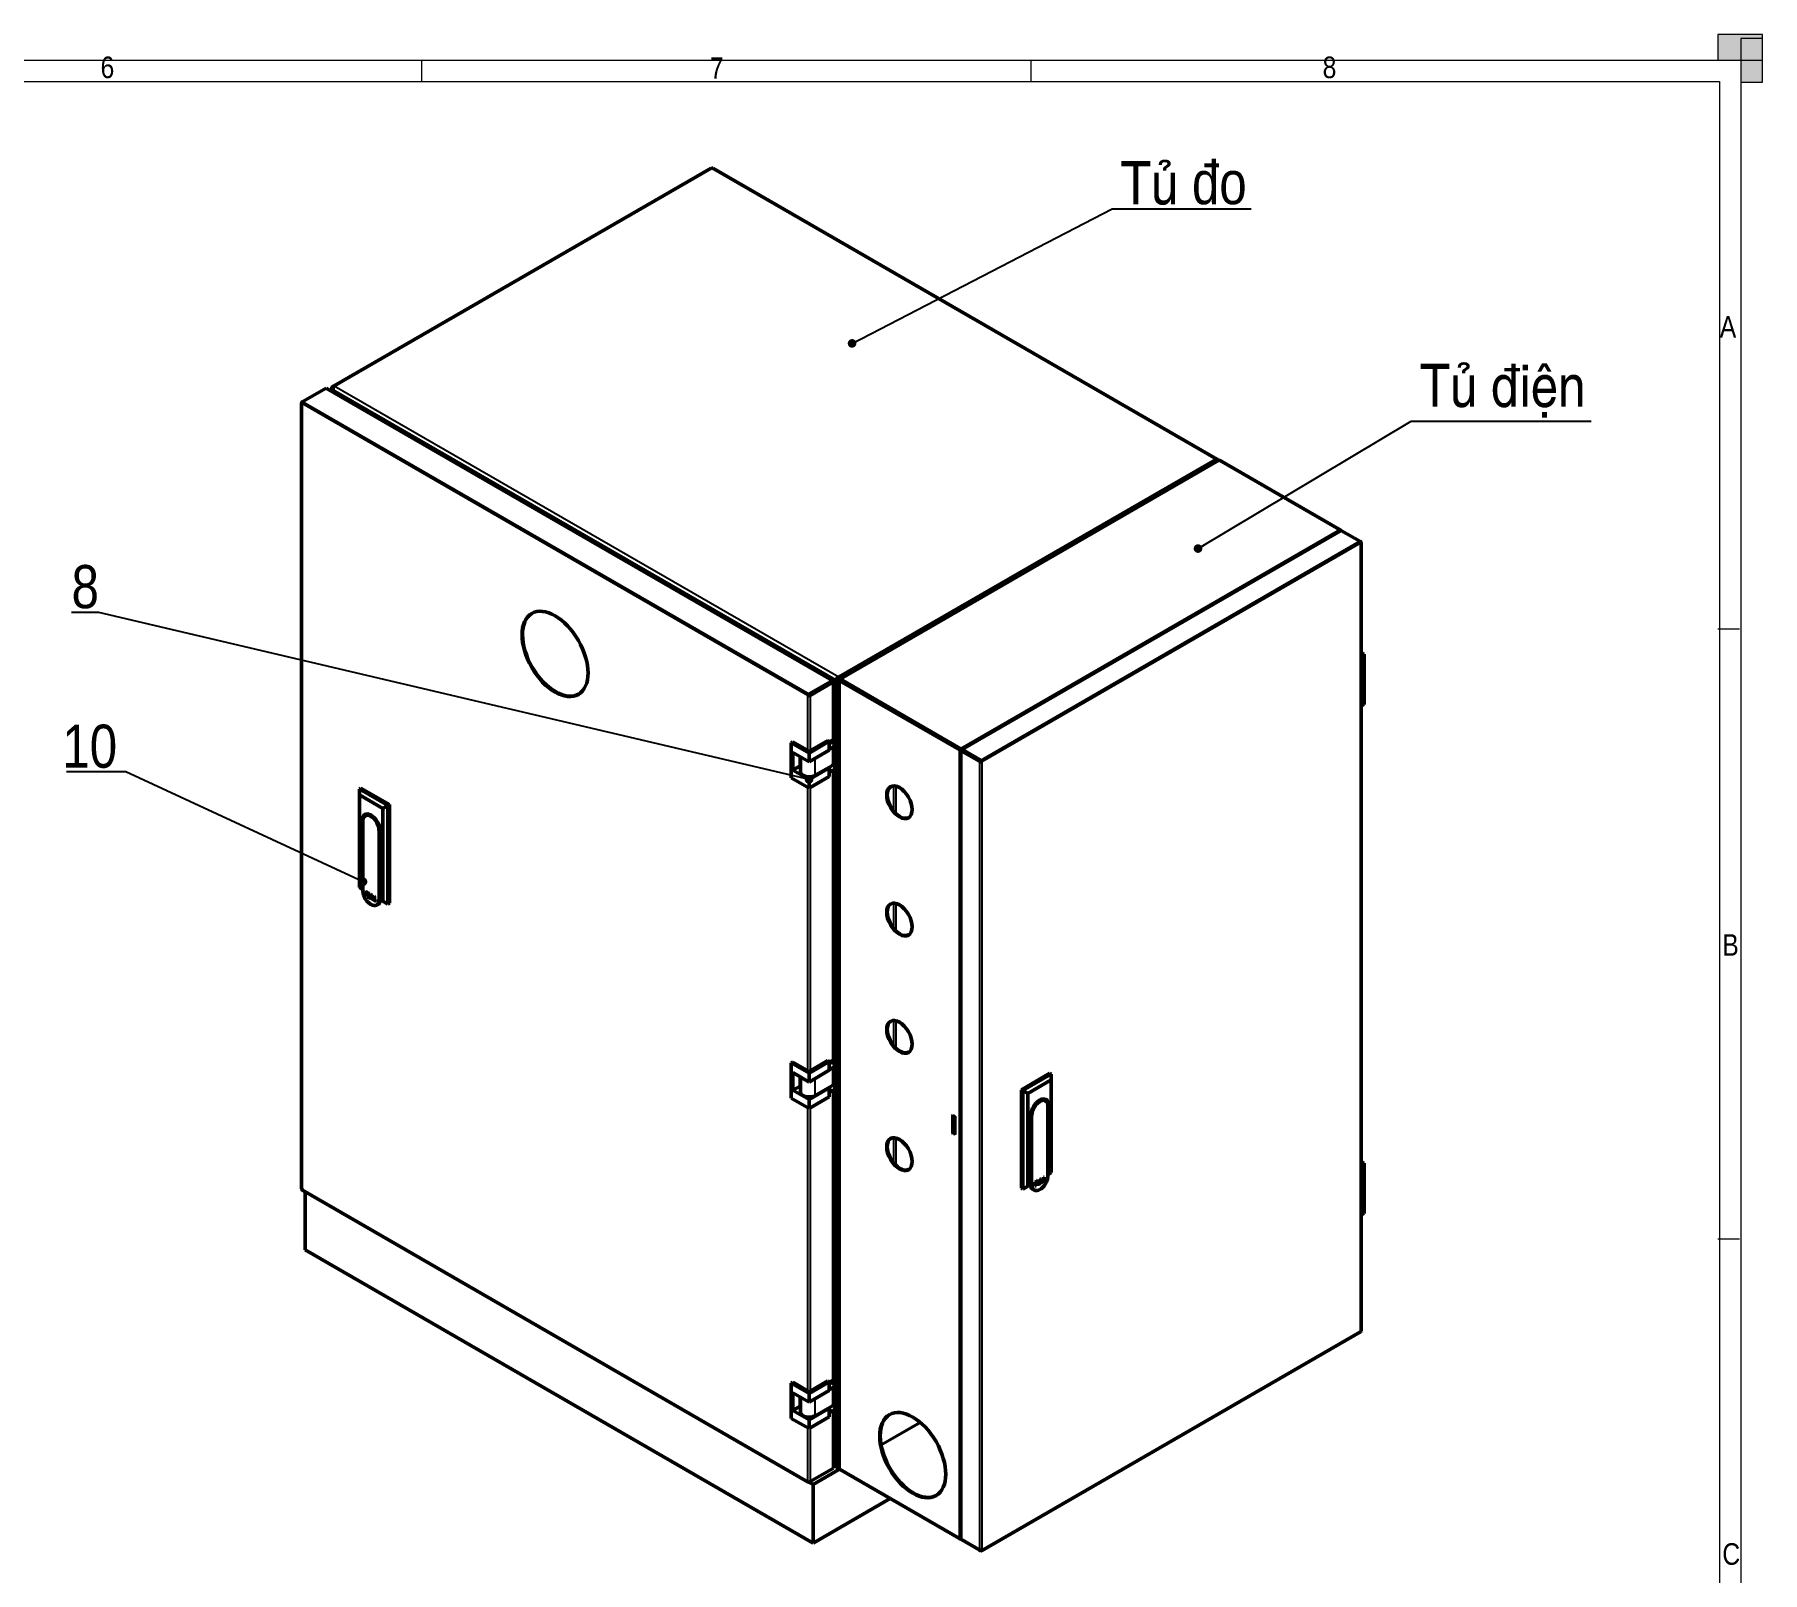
# Model space of a CAD drawing. Header units: millimetres. Extents: x 0 to 19094, y -1 to 2103.
# Drawn here: x 1970 to 2972, y 1210 to 2103 of the extents above; entities that cross this region are included whole.
import ezdxf
from ezdxf.enums import TextEntityAlignment as Align

# ---------------------------------------------------------------- set-up
doc = ezdxf.new("R2010")
doc.units = ezdxf.units.MM
doc.header["$LTSCALE"] = 2.5
doc.layers.add('Co ban', color=7, linetype='Continuous', lineweight=50)
doc.layers.add('Symbol (ANSI)', color=7, linetype='Continuous', lineweight=25)
for name, color, linetype, lineweight, true_color in [('Khung ban ve', 5, 'Continuous', 15, 0x0000ff), ('Lien manh', 7, 'Continuous', 25, 0x020305), ('Manh khung ten', 7, 'Continuous', 15, 0x994c4c), ('Net chu', 30, 'Continuous', 15, 0xff7f00), ('THIN', 5, 'Continuous', 15, 0x0000ff)]:
    doc.layers.add(name, color=color, linetype=linetype, lineweight=lineweight, true_color=true_color)
doc.styles.add('Linh_50', font='')
doc.styles.add('StandardAM_ANSI', font='')
doc.styles.get('Linh_50').set_extended_font_data('VNI-Helve-Condense')
doc.styles.get('StandardAM_ANSI').set_extended_font_data('VNI-Helve-Condense')
doc.dimstyles.new('Default - mm (ANSI)$7', dxfattribs={"dimscale": 2.5, "dimtxt": 5, "dimasz": 2, "dimexe": 2, "dimexo": 0.5, "dimgap": 0.8, "dimtad": 1, "dimtoh": 1, "dimdec": 0, "dimrnd": 1e-08, "dimzin": 4, "dimdsep": 46, "dimtxsty": 'StandardAM_ANSI', "dimcen": 0.09, "dimdle": 10, "dimclrd": 256, "dimclre": 256, "dimclrt": 256, "dimadec": 1, "dimazin": 1, "dimtfac": 0.61, "dimtofl": 0, "dimtmove": 0, "dimatfit": 3, "dimldrblk": 'DOT', "dimfxl": 1, "dimtolj": 1, "dimtzin": 4, "dimlwd": -1, "dimlwe": -1, "dimarcsym": 0})

# ---------------------------------------------------------------- blocks, each defined once
blk = doc.blocks.new('Borders A0_Khung chi tiet')
at = {"layer": 'THIN'}
for points in [[(1189, 835.09), (1189, 841), (1178.66, 841), (1178.66, 835.09)], [(1189, 840.09), (1184.02, 840.09), (1184.02, 829.97), (1189, 829.97)]]:
    blk.add_hatch(color=256, dxfattribs=at).paths.add_polyline_path(points)
at = {"layer": 'Khung ban ve'}
for p, q in [((23.43, 830.09), (1179, 830.09)), ((1179, 830.09), (1179, 10))]:
    blk.add_line(p, q, dxfattribs=at)
at = {"layer": 'Manh khung ten'}
for p, q in [((18.43, 835.09), (1184, 835.09)), ((877.86, 835.09), (877.86, 830.09)), ((1019.29, 835.09), (1019.29, 830.09)), ((1184, 835.09), (1184, 5)), ((1183.66, 703.01), (1178.66, 703.01)), ((1183.66, 561.47), (1178.66, 561.47))]:
    blk.add_line(p, q, dxfattribs=at)
at = {"layer": 'THIN'}
for p, q in [((1189, 841), (1178.66, 841)), ((1178.66, 841), (1178.66, 835.09)), ((1189, 840.09), (1184.02, 840.09)), ((1184.02, 840.09), (1184.02, 829.97)), ((1189, 835.09), (1189, 841)), ((1189, 829.97), (1189, 840.09)), ((1178.66, 835.09), (1189, 835.09)), ((1184.02, 829.97), (1189, 829.97))]:
    blk.add_line(p, q, dxfattribs=at)
at = {"layer": 'Net chu', "style": 'Linh_50'}
for s, p in [('6', (803.43, 830.89)), ('7', (944.81, 830.74)), ('8', (1086.96, 830.89)), ('B', (1179.69, 627.25)), ('C', (1179.69, 485.93))]:
    blk.add_text(s, height=5, dxfattribs=at).set_placement(p)
blk.add_text('A', height=5, dxfattribs=at).set_placement((1181.01, 773.17), align=Align.MIDDLE_CENTER)
blk = doc.blocks.new('_Dot')
at = {"color": 0, "linetype": 'ByBlock', "lineweight": -2}
blk.add_line((-0.5, 0), (-1, 0), dxfattribs=at)
at = {"color": 0, "linetype": 'ByBlock', "const_width": 0.5}
blk.add_lwpolyline([(-0.25, 0, 1), (0.25, 0, 1)], format="xyb", close=True, dxfattribs=at)

msp = doc.modelspace()

# ---------------------------------------------------------------- linework, layer by layer
at = {"layer": 'Co ban'}
for p, q in [((2144.133, 1898.779), (2362.746, 2024.995)), ((2362.746, 2024.995), (2362.919, 2024.896)), ((2363.752, 2024.978), (2656.023, 1856.236)), ((2125.952, 1889.543), (2139.505, 1897.368)), ((2139.505, 1897.368), (2433.127, 1727.845)), ((2142.638, 1895.559), (2142.638, 1897.318)), ((2144.133, 1898.779), (2143.127, 1898.198)), ((2143.543, 1896.397), (2143.127, 1896.157)), ((2143.127, 1896.157), (2143.888, 1894.837)), ((2144.722, 1894.356), (2143.543, 1896.397)), ((2125.205, 1888.813), (2125.205, 1432.936)), ((2125.952, 1889.543), (2125.449, 1889.253)), ((2125.667, 1889.127), (2125.449, 1889.253)), ((2125.449, 1889.253), (2125.449, 1889.153)), ((2125.622, 1889.054), (2125.449, 1889.153)), ((2126.038, 1889.493), (2125.952, 1889.543)), ((2125.952, 1889.436), (2125.952, 1889.543)), ((2655.362, 1856.054), (2436.748, 1729.837)), ((2655.362, 1855.373), (2436.748, 1729.156)), ((2437.338, 1728.617), (2657.13, 1855.514)), ((2655.19, 1856.153), (2655.362, 1856.054)), ((2655.362, 1855.373), (2655.362, 1856.054)), ((2655.779, 1855.133), (2656.368, 1855.473)), ((2657.547, 1855.473), (2657.633, 1855.523)), ((2657.633, 1855.523), (2727.165, 1815.378)), ((2611.757, 1830.198), (2612.519, 1829.758)), ((2727.841, 1814.689), (2508.048, 1687.792)), ((2727.668, 1815.088), (2727.165, 1815.378)), ((2728.344, 1814.698), (2738.95, 1808.574)), ((2738.95, 1808.574), (2738.864, 1808.524)), ((2739.453, 1808.284), (2738.95, 1808.574)), ((2738.95, 1808.467), (2738.95, 1808.574)), ((2739.235, 1808.158), (2739.453, 1808.284)), ((2739.281, 1808.084), (2739.453, 1808.184)), ((2739.453, 1808.184), (2739.453, 1808.284)), ((2739.697, 1350.606), (2739.697, 1807.844)), ((2739.697, 1744.084), (2741.398, 1743.102)), ((2740.043, 1740.279), (2739.697, 1740.478)), ((2741.398, 1741.061), (2740.043, 1740.279)), ((2740.043, 1713.062), (2740.043, 1740.279)), ((2741.398, 1743.102), (2741.398, 1741.061)), ((2741.398, 1713.845), (2741.398, 1741.061)), ((2434.981, 1728.136), (2419.421, 1719.153)), ((2433.127, 1727.845), (2419.574, 1720.021)), ((2419.574, 1719.68), (2433.127, 1727.505)), ((2419.782, 1719.32), (2433.335, 1727.144)), ((2420.077, 1719.149), (2433.63, 1726.974)), ((2433.127, 1727.505), (2433.127, 1727.845)), ((2433.335, 1727.144), (2433.63, 1726.974)), ((2433.63, 1726.393), (2435.397, 1727.414)), ((2433.63, 1726.974), (2433.63, 1693.534)), ((2435.57, 1728.476), (2434.981, 1728.136)), ((2435.987, 1727.754), (2435.397, 1727.414)), ((2436.748, 1729.156), (2435.57, 1728.476)), ((2437.165, 1728.435), (2435.987, 1727.754)), ((2436.921, 1270.657), (2436.921, 1727.895)), ((2437.205, 1728.457), (2437.165, 1728.435)), ((2437.46, 1728.065), (2437.165, 1728.235)), ((2437.46, 1727.825), (2437.165, 1727.655)), ((2437.165, 1727.655), (2506.697, 1687.51)), ((2437.165, 1727.555), (2437.165, 1727.655)), ((2437.46, 1727.825), (2506.992, 1687.68)), ((2437.668, 1728.526), (2437.754, 1728.576)), ((2507.2, 1688.381), (2437.668, 1728.526)), ((2437.668, 1728.186), (2437.668, 1728.526)), ((2437.668, 1728.186), (2507.2, 1688.041)), ((2438.933, 1729.538), (2438.933, 1730.418)), ((2439.522, 1730.758), (2439.522, 1729.878)), ((2439.522, 1729.878), (2439.522, 1730.758)), ((2444.236, 1733.479), (2444.236, 1732.6)), ((2419.193, 1719.22), (2418.898, 1719.05)), ((2419.574, 1720.021), (2419.487, 1720.07)), ((2419.487, 1719.73), (2419.487, 1720.07)), ((2419.487, 1719.73), (2419.574, 1719.68)), ((2419.574, 1719.68), (2419.574, 1720.021)), ((2419.782, 1719.22), (2419.782, 1719.32)), ((2419.782, 1719.32), (2420.077, 1719.149)), ((2419.782, 1719.22), (2420.077, 1719.05)), ((2420.077, 1719.05), (2420.077, 1719.149)), ((2741.398, 1713.845), (2740.043, 1713.062)), ((2469.574, 1709.524), (2469.869, 1709.354)), ((2740.043, 1713.062), (2739.697, 1713.261)), ((2433.63, 1703.418), (2434.429, 1703.219)), ((2434.429, 1703.219), (2434.429, 1691.312)), ((2410.059, 1692.173), (2409.176, 1691.663)), ((2409.176, 1691.663), (2409.176, 1671.251)), ((2409.176, 1691.663), (2419.487, 1685.71)), ((2419.487, 1686.73), (2410.059, 1692.173)), ((2410.059, 1686.05), (2419.487, 1680.606)), ((2410.059, 1675.844), (2410.059, 1686.05)), ((2430.389, 1693.024), (2419.487, 1686.73)), ((2419.487, 1685.71), (2431.273, 1692.514)), ((2419.487, 1680.606), (2431.273, 1687.411)), ((2419.487, 1685.71), (2419.487, 1680.606)), ((2431.273, 1692.514), (2430.389, 1693.024)), ((2431.273, 1692.173), (2433.63, 1693.534)), ((2431.273, 1692.514), (2431.273, 1687.411)), ((2431.273, 1692.099), (2434.429, 1691.312)), ((2433.04, 1688.771), (2431.273, 1687.751)), ((2434.505, 1680.606), (2434.505, 1690.813)), ((2506.992, 1687.68), (2507.581, 1687.34)), ((2507.2, 1688.041), (2507.79, 1687.701)), ((2507.581, 1687.34), (2507.876, 1687.17)), ((2507.632, 1687.07), (2507.632, 1229.832)), ((2507.79, 1687.701), (2508.084, 1687.531)), ((2508.048, 1687.07), (2507.876, 1687.17)), ((2507.876, 1686.83), (2518.482, 1680.706)), ((2508.17, 1687), (2508.048, 1687.07)), ((2508.257, 1687.431), (2508.084, 1687.531)), ((2518.777, 1680.876), (2508.17, 1687)), ((2508.379, 1687.361), (2508.257, 1687.431)), ((2518.985, 1681.577), (2508.379, 1687.701)), ((2518.985, 1681.237), (2508.379, 1687.361)), ((2410.059, 1675.844), (2414.332, 1678.31)), ((2419.487, 1670.4), (2410.059, 1675.844)), ((2414.332, 1683.583), (2414.332, 1678.31)), ((2414.487, 1683.452), (2414.332, 1683.53)), ((2414.487, 1682.591), (2414.332, 1682.693)), ((2414.332, 1679.331), (2414.487, 1679.421)), ((2414.487, 1683.493), (2414.487, 1674.823)), ((2431.273, 1677.204), (2419.487, 1670.4)), ((2423.023, 1672.782), (2433.04, 1678.565)), ((2430.978, 1677.374), (2431.273, 1677.204)), ((2431.273, 1677.204), (2431.273, 1672.101)), ((2431.273, 1674.823), (2433.335, 1676.014)), ((2433.63, 1675.844), (2431.273, 1674.483)), ((2433.335, 1676.014), (2433.63, 1675.844)), ((2433.63, 1675.844), (2433.63, 1507.781)), ((2434.429, 1680.107), (2434.429, 1669.198)), ((2518.777, 1680.876), (2518.482, 1680.706)), ((2518.777, 1680.777), (2518.482, 1680.606)), ((2518.482, 1680.706), (2518.482, 1680.606)), ((2518.777, 1680.876), (2519.072, 1680.706)), ((2518.777, 1680.777), (2518.777, 1680.876)), ((2519.072, 1681.627), (2518.985, 1681.577)), ((2518.985, 1681.237), (2518.985, 1681.577)), ((2519.072, 1681.287), (2518.985, 1681.237)), ((2519.28, 1681.067), (2518.985, 1681.237)), ((2519.072, 1681.287), (2519.072, 1681.627)), ((2519.366, 1680.777), (2519.661, 1680.606)), ((2159.626, 1665.297), (2158.742, 1664.787)), ((2158.742, 1661.385), (2158.742, 1664.787)), ((2175.241, 1655.261), (2158.742, 1664.787)), ((2159.626, 1665.297), (2176.125, 1655.771)), ((2419.487, 1665.297), (2409.176, 1671.251)), ((2431.273, 1672.101), (2419.487, 1665.297)), ((2419.487, 1670.4), (2419.487, 1665.297)), ((2434.429, 1669.198), (2433.63, 1669.398)), ((2158.742, 1661.385), (2172.295, 1653.56)), ((2158.742, 1607.632), (2158.742, 1661.385)), ((2172.295, 1653.56), (2175.241, 1655.261)), ((2176.125, 1655.771), (2175.241, 1655.261)), ((2175.241, 1598.106), (2175.241, 1655.261)), ((2176.125, 1655.771), (2176.125, 1598.617)), ((2160.215, 1606.782), (2160.215, 1646.586)), ((2160.682, 1646.075), (2160.682, 1605.931)), ((2163.069, 1649.808), (2162.185, 1649.297)), ((2172.295, 1653.56), (2172.295, 1599.807)), ((2170.822, 1640.462), (2170.822, 1600.658)), ((2160.215, 1606.782), (2158.742, 1607.632)), ((2160.682, 1606.512), (2160.215, 1606.782)), ((2162.36, 1605.443), (2162.878, 1605.144)), ((2162.36, 1603.061), (2162.36, 1605.443)), ((2162.634, 1605.01), (2162.871, 1605.147)), ((2162.861, 1604.879), (2162.634, 1605.01)), ((2162.634, 1605.01), (2162.634, 1604.061)), ((2162.634, 1604.061), (2162.821, 1603.953)), ((2162.634, 1603.791), (2162.868, 1603.926)), ((2162.634, 1603.791), (2162.634, 1602.903)), ((2162.866, 1603.657), (2162.634, 1603.791)), ((2162.654, 1605.022), (2162.654, 1605.273)), ((2162.654, 1603.803), (2162.654, 1604.049)), ((2163.255, 1603.838), (2163.549, 1604.009)), ((2163.26, 1603.842), (2163.555, 1604.012)), ((2163.899, 1604.554), (2164.173, 1604.396)), ((2163.899, 1603.068), (2163.899, 1604.554)), ((2164.173, 1604.396), (2164.173, 1602.91)), ((2165.117, 1603.851), (2165.391, 1603.692)), ((2165.117, 1602.357), (2165.117, 1603.851)), ((2165.391, 1603.692), (2165.391, 1602.206)), ((2162.36, 1603.061), (2162.634, 1603.219)), ((2162.634, 1602.903), (2162.36, 1603.061)), ((2164.987, 1601.9), (2165.282, 1602.071)), ((2165.784, 1603.466), (2166.058, 1603.307)), ((2165.784, 1601.084), (2165.784, 1603.466)), ((2165.784, 1601.084), (2166.058, 1601.242)), ((2166.979, 1600.394), (2165.784, 1601.084)), ((2166.058, 1603.307), (2166.058, 1601.208)), ((2166.058, 1601.208), (2166.979, 1600.676)), ((2166.979, 1600.676), (2166.979, 1600.394)), ((2167.195, 1602.651), (2167.469, 1602.493)), ((2167.195, 1600.27), (2167.195, 1602.651)), ((2167.195, 1600.27), (2167.469, 1600.428)), ((2168.39, 1599.58), (2167.195, 1600.27)), ((2167.469, 1602.493), (2167.469, 1600.393)), ((2167.469, 1600.393), (2168.39, 1599.862)), ((2168.39, 1599.862), (2168.39, 1599.58)), ((2169.736, 1598.116), (2168.852, 1597.606)), ((2172.295, 1599.807), (2170.822, 1600.658)), ((2172.295, 1599.807), (2175.241, 1598.106)), ((2176.125, 1598.617), (2175.241, 1598.106)), ((2433.63, 1517.665), (2434.429, 1517.466)), ((2434.429, 1517.466), (2434.429, 1505.559)), ((2410.059, 1506.42), (2409.176, 1505.91)), ((2409.176, 1505.91), (2409.176, 1485.498)), ((2409.176, 1505.91), (2419.487, 1499.957)), ((2419.487, 1500.977), (2410.059, 1506.42)), ((2430.389, 1507.271), (2419.487, 1500.977)), ((2419.487, 1499.957), (2431.273, 1506.761)), ((2431.273, 1506.761), (2430.389, 1507.271)), ((2431.273, 1506.42), (2433.63, 1507.781)), ((2431.273, 1506.761), (2431.273, 1501.658)), ((2431.273, 1506.346), (2434.429, 1505.559)), ((2434.505, 1494.853), (2434.505, 1505.06)), ((2410.059, 1500.297), (2419.487, 1494.853)), ((2410.059, 1490.091), (2410.059, 1500.297)), ((2414.332, 1497.83), (2414.332, 1492.557)), ((2414.487, 1497.699), (2414.332, 1497.777)), ((2414.487, 1496.838), (2414.332, 1496.94)), ((2414.332, 1493.578), (2414.487, 1493.668)), ((2414.487, 1497.74), (2414.487, 1489.07)), ((2419.487, 1494.853), (2431.273, 1501.658)), ((2419.487, 1499.957), (2419.487, 1494.853)), ((2433.04, 1503.018), (2431.273, 1501.998)), ((2434.429, 1494.354), (2434.429, 1483.445)), ((2542.642, 1490.431), (2559.141, 1499.957)), ((2560.025, 1499.446), (2543.526, 1489.92)), ((2546.472, 1488.219), (2560.025, 1496.044)), ((2559.141, 1499.957), (2560.025, 1499.446)), ((2560.025, 1496.044), (2560.025, 1499.446)), ((2560.025, 1496.044), (2560.025, 1442.291)), ((2419.487, 1479.544), (2409.176, 1485.498)), ((2410.059, 1490.091), (2414.332, 1492.557)), ((2419.487, 1484.647), (2410.059, 1490.091)), ((2431.273, 1491.451), (2419.487, 1484.647)), ((2431.273, 1486.348), (2419.487, 1479.544)), ((2419.487, 1484.647), (2419.487, 1479.544)), ((2423.023, 1487.029), (2433.04, 1492.812)), ((2430.978, 1491.621), (2431.273, 1491.451)), ((2431.273, 1491.451), (2431.273, 1486.348)), ((2431.273, 1489.07), (2433.335, 1490.261)), ((2433.63, 1490.091), (2431.273, 1488.73)), ((2433.335, 1490.261), (2433.63, 1490.091)), ((2433.63, 1490.091), (2433.63, 1322.028)), ((2434.429, 1483.445), (2433.63, 1483.645)), ((2542.642, 1490.431), (2543.526, 1489.92)), ((2542.642, 1433.276), (2542.642, 1490.431)), ((2546.472, 1488.219), (2543.526, 1489.92)), ((2543.526, 1489.92), (2543.526, 1432.766)), ((2546.472, 1434.467), (2546.472, 1488.219)), ((2555.698, 1484.467), (2556.582, 1483.957)), ((2502.85, 1474.653), (2502.85, 1465.705)), ((2504.029, 1473.972), (2504.029, 1465.024)), ((2547.945, 1435.317), (2547.945, 1475.121)), ((2558.085, 1440.59), (2558.085, 1480.735)), ((2558.552, 1481.245), (2558.552, 1441.441)), ((2739.697, 1448.785), (2741.398, 1447.803)), ((2740.043, 1444.979), (2739.697, 1445.178)), ((2741.398, 1445.762), (2740.043, 1444.979)), ((2740.043, 1417.763), (2740.043, 1444.979)), ((2741.398, 1447.803), (2741.398, 1445.762)), ((2741.398, 1418.545), (2741.398, 1445.762)), ((2542.642, 1433.276), (2543.526, 1432.766)), ((2546.472, 1434.467), (2543.526, 1432.766)), ((2547.945, 1435.317), (2546.472, 1434.467)), ((2550.679, 1436.795), (2551.197, 1437.094)), ((2550.679, 1434.413), (2550.679, 1436.795)), ((2550.953, 1435.73), (2550.679, 1435.888)), ((2550.891, 1435.764), (2550.679, 1435.641)), ((2550.953, 1435.459), (2550.679, 1435.618)), ((2550.953, 1434.572), (2550.679, 1434.73)), ((2550.953, 1434.572), (2550.679, 1434.413)), ((2550.953, 1436.679), (2550.716, 1436.816)), ((2551.18, 1436.81), (2550.953, 1436.679)), ((2550.953, 1436.679), (2550.953, 1435.73)), ((2550.953, 1435.73), (2551.14, 1435.838)), ((2551.185, 1435.594), (2550.953, 1435.459)), ((2550.953, 1435.459), (2550.953, 1434.572)), ((2551.599, 1436.913), (2551.304, 1437.083)), ((2552.218, 1437.684), (2552.492, 1437.842)), ((2552.218, 1436.198), (2552.218, 1437.684)), ((2552.625, 1435.89), (2552.33, 1436.06)), ((2552.492, 1437.842), (2552.492, 1436.356)), ((2553.437, 1438.387), (2553.711, 1438.545)), ((2553.437, 1436.893), (2553.437, 1438.387)), ((2553.711, 1438.545), (2553.711, 1437.059)), ((2554.104, 1438.772), (2554.378, 1438.93)), ((2554.104, 1436.391), (2554.104, 1438.772)), ((2555.299, 1437.081), (2554.104, 1436.391)), ((2554.378, 1436.831), (2554.104, 1436.989)), ((2554.327, 1436.86), (2554.104, 1436.731)), ((2554.378, 1438.93), (2554.378, 1436.831)), ((2554.378, 1436.831), (2555.299, 1437.362)), ((2555.299, 1437.081), (2555.055, 1437.221)), ((2555.299, 1437.362), (2555.299, 1437.081)), ((2555.514, 1439.586), (2555.788, 1439.745)), ((2555.514, 1437.205), (2555.514, 1439.586)), ((2556.709, 1437.895), (2555.514, 1437.205)), ((2555.788, 1437.645), (2555.514, 1437.803)), ((2555.738, 1437.674), (2555.514, 1437.545)), ((2555.788, 1439.745), (2555.788, 1437.645)), ((2555.788, 1437.645), (2556.709, 1438.177)), ((2556.709, 1437.895), (2556.465, 1438.036)), ((2556.709, 1438.177), (2556.709, 1437.895)), ((2558.552, 1441.441), (2558.085, 1441.171)), ((2560.025, 1442.291), (2558.552, 1441.441)), ((2125.622, 1432.214), (2419.071, 1262.791)), ((2127.217, 1397.554), (2127.217, 1431.293)), ((2549.031, 1432.776), (2549.915, 1432.265)), ((2740.043, 1417.763), (2739.697, 1417.962)), ((2741.398, 1418.545), (2740.043, 1417.763)), ((2127.217, 1397.554), (2421.845, 1227.451)), ((2519.488, 1222.987), (2739.281, 1349.884)), ((2433.63, 1331.913), (2434.429, 1331.713)), ((2434.429, 1331.713), (2434.429, 1319.806)), ((2410.059, 1320.668), (2409.176, 1320.157)), ((2409.176, 1320.157), (2409.176, 1299.745)), ((2409.176, 1320.157), (2419.487, 1314.204)), ((2419.487, 1315.224), (2410.059, 1320.668)), ((2410.059, 1314.544), (2419.487, 1309.1)), ((2410.059, 1304.338), (2410.059, 1314.544)), ((2430.389, 1321.518), (2419.487, 1315.224)), ((2419.487, 1314.204), (2431.273, 1321.008)), ((2419.487, 1309.1), (2431.273, 1315.905)), ((2419.487, 1314.204), (2419.487, 1309.1)), ((2431.273, 1321.008), (2430.389, 1321.518)), ((2431.273, 1320.668), (2433.63, 1322.028)), ((2431.273, 1321.008), (2431.273, 1315.905)), ((2431.273, 1320.593), (2434.429, 1319.806)), ((2433.04, 1317.265), (2431.273, 1316.245)), ((2434.505, 1309.1), (2434.505, 1319.307)), ((2410.059, 1304.338), (2414.332, 1306.804)), ((2419.487, 1298.894), (2410.059, 1304.338)), ((2414.332, 1312.077), (2414.332, 1306.804)), ((2414.487, 1311.946), (2414.332, 1312.024)), ((2414.487, 1311.085), (2414.332, 1311.187)), ((2414.332, 1307.825), (2414.487, 1307.915)), ((2414.487, 1311.987), (2414.487, 1303.317)), ((2431.273, 1305.698), (2419.487, 1298.894)), ((2423.023, 1301.276), (2433.04, 1307.059)), ((2430.978, 1305.869), (2431.273, 1305.698)), ((2431.273, 1305.698), (2431.273, 1300.595)), ((2431.273, 1303.317), (2433.335, 1304.508)), ((2433.63, 1304.338), (2431.273, 1302.977)), ((2433.335, 1304.508), (2433.63, 1304.338)), ((2433.63, 1304.338), (2433.63, 1270.898)), ((2434.429, 1308.601), (2434.429, 1297.692)), ((2419.487, 1293.791), (2409.176, 1299.745)), ((2431.273, 1300.595), (2419.487, 1293.791)), ((2419.487, 1298.894), (2419.487, 1293.791)), ((2434.429, 1297.692), (2433.63, 1297.892)), ((2435.397, 1272.499), (2433.63, 1275.561)), ((2433.63, 1274.599), (2434.981, 1272.258)), ((2419.487, 1263.032), (2419.487, 1262.832)), ((2419.487, 1262.832), (2419.574, 1262.783)), ((2419.574, 1262.783), (2420.077, 1263.073)), ((2419.574, 1263.034), (2419.574, 1262.783)), ((2419.984, 1263.126), (2420.077, 1263.073)), ((2433.63, 1270.898), (2420.077, 1263.073)), ((2420.077, 1263.073), (2420.077, 1263.173)), ((2421.845, 1261.472), (2437.165, 1270.317)), ((2435.743, 1271.255), (2433.63, 1272.475)), ((2435.397, 1272.499), (2434.981, 1272.258)), ((2436.748, 1271.238), (2436.921, 1271.338)), ((2437.165, 1270.217), (2437.165, 1270.317)), ((2506.697, 1230.073), (2437.165, 1270.217)), ((2419.574, 1262.783), (2421.845, 1261.472)), ((2421.845, 1227.451), (2421.845, 1261.472)), ((2421.845, 1227.451), (2466.542, 1253.257)), ((2506.697, 1230.073), (2507.2, 1229.782)), ((2518.482, 1223.269), (2507.876, 1229.392)), ((2518.482, 1223.368), (2518.482, 1223.269)), ((2518.575, 1223.322), (2518.482, 1223.269)), ((2518.482, 1223.269), (2518.985, 1222.978)), ((2518.985, 1223.23), (2518.985, 1222.978)), ((2518.985, 1222.978), (2519.072, 1223.028)), ((2519.072, 1223.227), (2519.072, 1223.028))]:
    msp.add_line(p, q, dxfattribs=at)
for centre, major_axis, start_param, end_param in [((2362.919, 2023.535), (0.833, 1.443), 0, 0.78539816), ((2126.038, 1888.813), (-0.833, 0), 5.49778714, 7.06858347), ((2126.038, 1888.813), (0.417, 0.722), 0.78539816, 2.35619449), ((2655.19, 1854.792), (0.833, 1.443), 5.49778714, 7.06858347), ((2655.19, 1854.792), (0.417, 0.722), 5.49778714, 6.77133211), ((2655.19, 1854.792), (0.833, 0), 0.15954809, 0.78539816), ((2655.19, 1854.792), (-1.667, 0), 3.62973946, 3.92699082), ((2657.547, 1854.792), (-0.417, 0.722), 5.49778714, 6.28318531), ((2738.864, 1807.844), (0.417, -0.722), 0.78539816, 2.35619449), ((2738.864, 1807.844), (0.833, 0), 5.49778714, 7.06858347), ((2272.468, 1743.375), (-13.542, 23.455), 0.01087878, 3.13071387), ((2437.754, 1727.895), (-0.833, 0), 5.49778714, 7.06858347), ((2437.754, 1727.895), (-0.417, 0.722), 5.49778714, 7.06858347), ((2437.754, 1727.895), (-0.417, 0), 5.49778714, 6.77133211), ((2437.754, 1727.895), (-0.208, 0.361), 5.79503851, 7.06858347), ((2419.487, 1719.39), (-0.417, -0.722), 3.92699082, 5.49778714), ((2419.487, 1719.39), (0.833, 0), 3.92699082, 5.49778714), ((2419.487, 1719.39), (0.208, 0.361), 0.78539816, 2.35619449), ((2419.487, 1719.39), (0.417, 0), 3.92699082, 5.49778714), ((2429.505, 1702.72), (5, 0), 0.17380976, 0.6006686), ((2467.806, 1710.545), (-2.708, -4.691), 4.67391795, 4.75086001), ((2469.28, 1709.694), (-0.417, 0), 1.57079633, 2.35619449), ((2469.28, 1709.694), (-0.208, 0.361), 3.92699082, 4.71238898), ((2469.28, 1709.694), (0.833, 0), 5.13642002, 5.49778714), ((2469.28, 1709.694), (-0.417, 0.722), 3.92699082, 4.28835794), ((2479.592, 1703.74), (-2.708, -4.691), 4.67391795, 4.75086001), ((2483.127, 1701.699), (-1.667, -2.887), 4.64984822, 4.77492974), ((2483.127, 1701.699), (1.667, 2.887), 4.64984822, 4.77492974), ((2429.505, 1690.813), (5, 0), 5.49778714, 6.45699507), ((2413.186, 1683.773), (2.188, -3.789), 5.87695507, 5.93186087), ((2419.487, 1674.823), (-5, 0), 0, 2.35619449), ((2429.505, 1680.606), (5, 0), 5.49778714, 6.28318531), ((2519.072, 1680.947), (0.833, 0), 3.92699082, 5.49778714), ((2519.072, 1680.947), (-0.417, 0), 0.78539816, 2.35619449), ((2519.072, 1680.947), (-0.417, 0.722), 3.92699082, 5.49778714), ((2519.072, 1680.947), (-0.208, 0.361), 3.92699082, 5.49778714), ((2472.226, 1657.302), (-5.208, 9.021), 0.02828804, 3.11330461), ((2165.518, 1643.524), (-3.75, 6.495), 3.92699082, 7.06858347), ((2166.402, 1644.034), (-3.75, 6.495), 0.11812565, 0.57257043), ((2166.402, 1644.034), (-3.333, 5.774), 5.90602185, 6.28318531), ((2166.402, 1603.89), (3.333, -5.774), 0, 0.66007033), ((2472.226, 1589.261), (-5.208, 9.021), 0.02828804, 3.11330461), ((2472.226, 1521.219), (-5.208, 9.021), 0.02828804, 3.11330461), ((2429.505, 1516.967), (5, 0), 0.17380976, 0.6006686), ((2429.505, 1505.06), (5, 0), 5.49778714, 6.45699507), ((2413.186, 1498.02), (2.188, -3.789), 5.87695507, 5.93186087), ((2429.505, 1494.853), (5, 0), 5.49778714, 6.28318531), ((2419.487, 1489.07), (-5, 0), 0, 2.35619449), ((2553.249, 1478.183), (3.75, 6.495), 5.49778714, 8.6393798), ((2552.365, 1478.694), (3.333, 5.774), 0, 0.37716346), ((2552.365, 1478.694), (3.75, 6.495), 5.71061488, 6.16505965), ((2504.029, 1475.333), (-0.833, -1.443), 4.75378584, 5.49778714), ((2505.207, 1474.653), (0.833, 1.443), 1.61219319, 2.35619449), ((2504.029, 1466.385), (-0.833, -1.443), 5.49778714, 6.24178845), ((2505.207, 1465.705), (-0.833, -1.443), 5.49778714, 6.24178845), ((2472.226, 1453.178), (-5.208, 9.021), 0.02828804, 3.11330461), ((2552.365, 1438.549), (-3.333, -5.774), 5.62311497, 6.28318531), ((2126.038, 1432.936), (-0.833, 0), 0, 0.78539816), ((2126.038, 1432.936), (-0.417, -0.722), 5.49778714, 6.28318531), ((2738.864, 1350.606), (0.417, -0.722), 0, 0.78539816), ((2738.864, 1350.606), (0.833, 0), 5.49778714, 6.28318531), ((2429.505, 1331.214), (5, 0), 0.17380976, 0.6006686), ((2429.505, 1319.307), (5, 0), 5.49778714, 6.45699507), ((2413.186, 1312.267), (2.188, -3.789), 5.87695507, 5.93186087), ((2419.487, 1303.317), (-5, 0), 0, 2.35619449), ((2429.505, 1309.1), (5, 0), 5.49778714, 6.28318531), ((2479.939, 1278.595), (-13.542, 23.455), 0.01087878, 3.13071387), ((2419.487, 1263.513), (-0.833, 0), 0.78539816, 2.35619449), ((2419.487, 1263.513), (-0.417, -0.722), 5.49778714, 7.06858347), ((2437.754, 1270.657), (-0.833, 0), 0, 0.78539816), ((2519.072, 1223.709), (-0.833, 0), 0.78539816, 2.35619449), ((2519.072, 1223.709), (0.417, -0.722), 5.49778714, 7.06858347)]:
    msp.add_ellipse(centre, major_axis=major_axis, ratio=0.57735027, start_param=start_param, end_param=end_param, dxfattribs=at)
for centre, major_axis in [((2272.174, 1743.204), (-13.542, 23.455)), ((2471.931, 1657.132), (5.208, -9.021)), ((2471.931, 1589.091), (5.208, -9.021)), ((2471.931, 1521.049), (5.208, -9.021)), ((2471.931, 1453.008), (5.208, -9.021)), ((2479.644, 1278.425), (13.542, -23.455))]:
    msp.add_ellipse(centre, major_axis=major_axis, ratio=0.57735027, dxfattribs=at)
for points, degree, knots in [([(2143.127, 1898.198), (2142.687, 1897.944), (2142.527, 1897.386), (2142.73, 1896.819), (2142.813, 1896.59), (2142.949, 1896.362), (2143.127, 1896.157)], 3, [0, 0, 0, 0, 1.11921194, 1.11921194, 1.11921194, 1.57079633, 1.57079633, 1.57079633, 1.57079633]), ([(2143.543, 1896.397), (2143.323, 1897.032), (2143.378, 1897.806), (2143.677, 1898.311), (2143.798, 1898.515), (2143.955, 1898.676), (2144.133, 1898.779)], 3, [-1.57079633, -1.57079633, -1.57079633, -1.57079633, -0.45158438, -0.45158438, -0.45158438, 0, 0, 0, 0]), ([(2727.902, 1814.721), (2727.891, 1814.823), (2727.855, 1814.915), (2727.791, 1814.988), (2727.757, 1815.027), (2727.715, 1815.061), (2727.668, 1815.088)], 3, [-0.680059806, -0.680059806, -0.680059806, -0.680059806, -0.239821522, -0.239821522, -0.239821522, 0, 0, 0, 0]), ([(2727.843, 1814.683), (2727.956, 1814.75), (2728.079, 1814.778), (2728.195, 1814.754), (2728.247, 1814.744), (2728.297, 1814.725), (2728.344, 1814.698)], 3, [-0.785398163, -0.785398163, -0.785398163, -0.785398163, -0.239821522, -0.239821522, -0.239821522, 0, 0, 0, 0]), ([(2436.748, 1729.837), (2436.309, 1729.583), (2435.746, 1729.103), (2435.356, 1728.649), (2435.199, 1728.466), (2435.069, 1728.289), (2434.981, 1728.136)], 3, [0, 0, 0, 0, 1.11921194, 1.11921194, 1.11921194, 1.57079633, 1.57079633, 1.57079633, 1.57079633]), ([(2506.697, 1687.51), (2506.959, 1687.359), (2507.403, 1687.216), (2507.719, 1687.18), (2507.776, 1687.173), (2507.829, 1687.17), (2507.876, 1687.17)], 3, [0, 0, 0, 0, 1.3309748, 1.3309748, 1.3309748, 1.57079633, 1.57079633, 1.57079633, 1.57079633]), ([(2508.084, 1687.531), (2507.953, 1687.757), (2507.634, 1688.086), (2507.349, 1688.286), (2507.297, 1688.322), (2507.247, 1688.354), (2507.2, 1688.381)], 3, [-1.57079633, -1.57079633, -1.57079633, -1.57079633, -0.23982152, -0.23982152, -0.23982152, 0, 0, 0, 0]), ([(2507.876, 1687.17), (2507.614, 1687.17), (2507.561, 1687.057), (2507.753, 1686.911), (2507.787, 1686.884), (2507.829, 1686.857), (2507.876, 1686.83)], 3, [-1.57079633, -1.57079633, -1.57079633, -1.57079633, -0.23982152, -0.23982152, -0.23982152, 0, 0, 0, 0]), ([(2508.379, 1687.701), (2508.117, 1687.852), (2507.966, 1687.826), (2508.031, 1687.642), (2508.043, 1687.609), (2508.061, 1687.572), (2508.084, 1687.531)], 3, [0, 0, 0, 0, 1.3309748, 1.3309748, 1.3309748, 1.57079633, 1.57079633, 1.57079633, 1.57079633]), ([(2507.989, 1687.074), (2507.989, 1687.074), (2507.99, 1687.073), (2507.996, 1687.073), (2508.004, 1687.072), (2508.024, 1687.071), (2508.035, 1687.07), (2508.048, 1687.07)], 3, [0.0404673156, 0.0404673156, 0.0404673156, 0.0404673156, 0.0449547522, 0.0449547522, 0.0539854861, 0.0539854861, 0.061470301, 0.061470301, 0.061470301, 0.061470301]), ([(2508.257, 1687.431), (2508.247, 1687.448), (2508.238, 1687.461), (2508.227, 1687.477), (2508.224, 1687.481), (2508.224, 1687.481)], 3, [0, 0, 0, 0, 0.0110170161, 0.0110170161, 0.0209653575, 0.0209653575, 0.0209653575, 0.0209653575]), ([(2162.185, 1649.297), (2161.989, 1649.184), (2161.808, 1649.044), (2161.485, 1648.717), (2161.343, 1648.531), (2161.101, 1648.122), (2161, 1647.898), (2160.84, 1647.422), (2160.781, 1647.169), (2160.702, 1646.639), (2160.682, 1646.362), (2160.682, 1646.075)], 3, [2.35619449, 2.35619449, 2.35619449, 2.35619449, 2.513274123, 2.513274123, 2.670353756, 2.670353756, 2.827433388, 2.827433388, 2.984513021, 2.984513021, 3.141592654, 3.141592654, 3.141592654, 3.141592654]), ([(2160.682, 1605.931), (2160.682, 1605.329), (2160.769, 1604.687), (2161.099, 1603.384), (2161.343, 1602.723), (2161.96, 1601.448), (2162.333, 1600.834), (2163.173, 1599.71), (2163.64, 1599.2), (2164.627, 1598.335), (2165.146, 1597.98), (2166.193, 1597.467), (2166.72, 1597.31), (2167.712, 1597.229), (2168.18, 1597.297), (2168.684, 1597.515), (2168.769, 1597.558), (2168.852, 1597.606)], 3, [3.14159265, 3.14159265, 3.14159265, 3.14159265, 3.47213047, 3.47213047, 3.80166663, 3.80166663, 4.12984299, 4.12984299, 4.45821443, 4.45821443, 4.7881869, 4.7881869, 5.1180514, 5.1180514, 5.43170383, 5.43170383, 5.49778714, 5.49778714, 5.49778714, 5.49778714]), ([(2163.6, 1603.673), (2163.564, 1603.673), (2163.387, 1603.698), (2163.178, 1603.817)], 2, [0.73461302, 0.73461302, 0.73461302, 1, 1.96011065, 1.96011065, 1.96011065]), ([(2163.555, 1604.012), (2163.617, 1604.048), (2163.648, 1604.125), (2163.652, 1604.136)], 2, [0, 0, 0, 1, 1.14032224, 1.14032224, 1.14032224]), ([(2165.317, 1601.725), (2165.289, 1601.726), (2165.129, 1601.752), (2164.939, 1601.862)], 2, [0.77260449, 0.77260449, 0.77260449, 1, 2, 2, 2]), ([(2558.085, 1480.735), (2558.085, 1481.021), (2558.065, 1481.298), (2557.986, 1481.828), (2557.927, 1482.081), (2557.767, 1482.558), (2557.666, 1482.781), (2557.424, 1483.191), (2557.282, 1483.377), (2556.959, 1483.703), (2556.778, 1483.843), (2556.582, 1483.957)], 3, [6.283185307, 6.283185307, 6.283185307, 6.283185307, 6.44026494, 6.44026494, 6.597344573, 6.597344573, 6.754424205, 6.754424205, 6.911503838, 6.911503838, 7.068583471, 7.068583471, 7.068583471, 7.068583471]), ([(2549.915, 1432.265), (2550.272, 1432.059), (2550.68, 1431.944), (2551.565, 1431.897), (2552.045, 1431.976), (2553.046, 1432.325), (2553.569, 1432.609), (2554.585, 1433.352), (2555.079, 1433.812), (2555.986, 1434.857), (2556.399, 1435.441), (2557.105, 1436.674), (2557.399, 1437.323), (2557.84, 1438.626), (2557.986, 1439.28), (2558.073, 1440.137), (2558.085, 1440.367), (2558.085, 1440.59)], 3, [3.92699082, 3.92699082, 3.92699082, 3.92699082, 4.21254421, 4.21254421, 4.51701361, 4.51701361, 4.844012, 4.844012, 5.17456359, 5.17456359, 5.5034052, 5.5034052, 5.83145999, 5.83145999, 6.16035099, 6.16035099, 6.28318531, 6.28318531, 6.28318531, 6.28318531]), ([(2552.669, 1435.852), (2552.487, 1435.747), (2552.321, 1435.719), (2552.293, 1435.718)], 2, [0, 0, 0, 1, 1.22380171, 1.22380171, 1.22380171]), ([(2434.981, 1272.258), (2435.201, 1271.624), (2435.684, 1271.16), (2436.175, 1271.111), (2436.373, 1271.092), (2436.571, 1271.135), (2436.748, 1271.238)], 3, [-1.57079633, -1.57079633, -1.57079633, -1.57079633, -0.45158438, -0.45158438, -0.45158438, 0, 0, 0, 0]), ([(2436.92, 1271.674), (2436.625, 1271.705), (2436.315, 1271.806), (2436.03, 1271.973), (2435.793, 1272.113), (2435.575, 1272.294), (2435.397, 1272.499)], 3, [0.576781473, 0.576781473, 0.576781473, 0.576781473, 1.119211942, 1.119211942, 1.119211942, 1.570796327, 1.570796327, 1.570796327, 1.570796327]), ([(2507.631, 1230.199), (2507.385, 1230.035), (2507.085, 1229.957), (2506.854, 1230.011), (2506.797, 1230.025), (2506.744, 1230.046), (2506.697, 1230.073)], 3, [-1.21247675, -1.21247675, -1.21247675, -1.21247675, -0.23982152, -0.23982152, -0.23982152, 0, 0, 0, 0])]:
    msp.add_open_spline(points, degree=degree, knots=knots, dxfattribs=at)
for points, degree in [([(2727.165, 1815.378), (2727.403, 1815.241), (2727.55, 1814.875), (2727.525, 1814.507)], 3), ([(2435.397, 1727.414), (2435.788, 1727.414), (2436.382, 1727.536), (2436.921, 1727.724)], 3), ([(2162.821, 1603.953), (2162.988, 1603.856), (2163.194, 1603.799), (2163.26, 1603.842)], 2), ([(2163.229, 1604.576), (2163.163, 1604.664), (2162.99, 1604.805), (2162.861, 1604.879)], 2), ([(2163.483, 1603.548), (2163.376, 1603.488), (2163.087, 1603.529), (2162.866, 1603.657)], 2), ([(2162.878, 1605.144), (2163.062, 1605.037), (2163.319, 1604.819), (2163.418, 1604.683)], 2), ([(2163.377, 1604.127), (2163.377, 1604.251), (2163.304, 1604.475), (2163.229, 1604.576)], 2), ([(2163.26, 1603.842), (2163.322, 1603.878), (2163.377, 1604.014), (2163.377, 1604.127)], 2), ([(2163.418, 1604.683), (2163.533, 1604.526), (2163.663, 1604.171), (2163.663, 1603.972)], 2), ([(2163.663, 1603.972), (2163.663, 1603.818), (2163.568, 1603.595), (2163.483, 1603.548)], 2), ([(2163.549, 1604.009), (2163.552, 1604.01), (2163.555, 1604.012)], 2), ([(2164.096, 1602.228), (2163.987, 1602.415), (2163.899, 1602.813), (2163.899, 1603.068)], 2), ([(2164.644, 1601.692), (2164.462, 1601.797), (2164.191, 1602.063), (2164.096, 1602.228)], 2), ([(2164.173, 1602.91), (2164.173, 1602.744), (2164.21, 1602.499), (2164.262, 1602.378)], 2), ([(2164.262, 1602.378), (2164.317, 1602.25), (2164.507, 1602.041), (2164.644, 1601.962)], 2), ([(2164.644, 1601.962), (2164.773, 1601.888), (2164.973, 1601.87), (2165.029, 1601.935)], 2), ([(2165.194, 1601.595), (2165.096, 1601.54), (2164.835, 1601.582), (2164.644, 1601.692)], 2), ([(2164.939, 1601.862), (2164.925, 1601.87), (2164.911, 1601.879)], 2), ([(2165.029, 1601.935), (2165.08, 1601.996), (2165.117, 1602.197), (2165.117, 1602.357)], 2), ([(2165.391, 1602.206), (2165.391, 1601.957), (2165.304, 1601.652), (2165.194, 1601.595)], 2), ([(2165.282, 1602.071), (2165.305, 1602.084), (2165.323, 1602.105)], 2), ([(2165.323, 1602.105), (2165.372, 1602.163), (2165.391, 1602.255)], 2), ([(2550.892, 1435.765), (2550.892, 1435.764), (2550.891, 1435.764)], 2), ([(2551.14, 1435.838), (2551.307, 1435.934), (2551.513, 1436.115), (2551.58, 1436.234)], 2), ([(2551.548, 1436.932), (2551.483, 1436.944), (2551.309, 1436.885), (2551.18, 1436.81)], 2), ([(2551.802, 1436.197), (2551.695, 1436.013), (2551.406, 1435.721), (2551.185, 1435.594)], 2), ([(2551.197, 1437.094), (2551.381, 1437.2), (2551.638, 1437.279), (2551.737, 1437.257)], 2), ([(2551.253, 1437.102), (2551.236, 1437.105), (2551.218, 1437.106)], 2), ([(2551.304, 1437.083), (2551.282, 1437.097), (2551.253, 1437.102)], 2), ([(2551.697, 1436.655), (2551.697, 1436.779), (2551.623, 1436.917), (2551.548, 1436.932)], 2), ([(2551.58, 1436.234), (2551.642, 1436.341), (2551.697, 1436.541), (2551.697, 1436.655)], 2), ([(2551.643, 1437.265), (2551.688, 1437.166), (2551.688, 1437)], 2), ([(2551.688, 1437), (2551.688, 1436.912), (2551.673, 1436.82)], 2), ([(2551.737, 1437.257), (2551.852, 1437.233), (2551.983, 1437.028), (2551.983, 1436.83)], 2), ([(2551.983, 1436.83), (2551.983, 1436.675), (2551.887, 1436.342), (2551.802, 1436.197)], 2), ([(2552.218, 1436.248), (2552.237, 1436.154), (2552.286, 1436.097)], 2), ([(2552.416, 1435.586), (2552.307, 1435.647), (2552.218, 1435.943), (2552.218, 1436.198)], 2), ([(2552.286, 1436.097), (2552.306, 1436.074), (2552.33, 1436.06)], 2), ([(2552.964, 1435.682), (2552.782, 1435.577), (2552.511, 1435.531), (2552.416, 1435.586)], 2), ([(2552.492, 1436.356), (2552.492, 1436.19), (2552.529, 1435.987), (2552.581, 1435.926)], 2), ([(2552.581, 1435.926), (2552.636, 1435.862), (2552.827, 1435.873), (2552.964, 1435.953)], 2), ([(2552.696, 1435.868), (2552.683, 1435.86), (2552.669, 1435.852)], 2), ([(2552.964, 1435.953), (2553.092, 1436.027), (2553.293, 1436.241), (2553.348, 1436.369)], 2), ([(2553.514, 1436.22), (2553.415, 1436.051), (2553.154, 1435.792), (2552.964, 1435.682)], 2), ([(2553.348, 1436.369), (2553.4, 1436.49), (2553.437, 1436.733), (2553.437, 1436.893)], 2), ([(2553.711, 1437.059), (2553.711, 1436.81), (2553.624, 1436.405), (2553.514, 1436.22)], 2), ([(2507.2, 1229.782), (2507.334, 1229.705), (2507.49, 1229.704), (2507.635, 1229.765)], 3), ([(2507.876, 1229.392), (2507.722, 1229.481), (2507.64, 1229.647), (2507.638, 1229.835)], 3)]:
    msp.add_open_spline(points, degree=degree, dxfattribs=at)
for points, weights in [([(2460.772, 1714.847), (2460.661, 1714.673), (2460.553, 1714.492)], [1.01837952215, 1.01932853963, 1.0187712343]), ([(2464.768, 1712.058), (2464.928, 1712.209), (2465.078, 1712.361)], [1.0187712343, 1.01932853963, 1.01837952215]), ([(2472.557, 1708.042), (2472.446, 1707.868), (2472.339, 1707.687)], [1.01837952215, 1.01932853963, 1.0187712343]), ([(2476.553, 1705.254), (2476.713, 1705.405), (2476.863, 1705.556)], [1.0187712343, 1.01932853963, 1.01837952215])]:
    msp.add_rational_spline(points, weights, degree=2, dxfattribs=at)
at = {"layer": 'Lien manh'}
for p, q in [((2655.19, 1856.153), (2362.919, 2024.896)), ((2143.127, 1898.198), (2143.522, 1897.97)), ((2143.127, 1896.157), (2143.127, 1895.277)), ((2434.981, 1728.136), (2143.543, 1896.397)), ((2144.133, 1898.779), (2436.748, 1729.837)), ((2418.898, 1719.05), (2125.449, 1888.473)), ((2125.449, 1888.473), (2125.449, 1432.596)), ((2126.038, 1889.493), (2419.487, 1720.07)), ((2657.547, 1855.473), (2437.754, 1728.576)), ((2655.779, 1855.133), (2655.362, 1855.373)), ((2655.779, 1854.734), (2655.779, 1855.133)), ((2507.2, 1688.381), (2727.165, 1815.378)), ((2728.344, 1814.698), (2508.379, 1687.701)), ((2727.471, 1814.974), (2727.668, 1815.088)), ((2519.072, 1681.627), (2738.864, 1808.524)), ((2739.453, 1807.504), (2519.661, 1680.606)), ((2739.453, 1350.266), (2739.453, 1807.504)), ((2435.397, 1272.499), (2435.397, 1727.414)), ((2436.748, 1729.837), (2436.748, 1729.156)), ((2437.165, 1728.435), (2437.191, 1728.42)), ((2437.165, 1727.555), (2437.165, 1270.317)), ((2437.668, 1728.186), (2437.46, 1728.065)), ((2437.46, 1728.065), (2437.46, 1727.825)), ((2418.898, 1687.07), (2418.898, 1719.05)), ((2420.077, 1719.05), (2420.077, 1687.07)), ((2470.077, 1709.474), (2469.869, 1709.354)), ((2469.869, 1709.354), (2469.869, 1709.113)), ((2433.04, 1688.771), (2433.04, 1678.565)), ((2506.697, 1687.51), (2506.992, 1687.68)), ((2506.697, 1230.073), (2506.697, 1687.51)), ((2507.2, 1688.041), (2507.2, 1688.381)), ((2508.17, 1687), (2507.876, 1686.83)), ((2507.876, 1686.83), (2507.876, 1229.392)), ((2508.379, 1687.701), (2508.379, 1687.361)), ((2414.332, 1683.495), (2414.362, 1683.515)), ((2423.023, 1672.782), (2423.023, 1682.648)), ((2518.482, 1223.368), (2518.482, 1680.606)), ((2519.661, 1680.606), (2519.661, 1223.368)), ((2418.898, 1501.317), (2418.898, 1665.637)), ((2420.077, 1665.637), (2420.077, 1501.317)), ((2468.69, 1651.882), (2468.69, 1666.641)), ((2469.869, 1666.488), (2469.869, 1650.605)), ((2160.215, 1646.586), (2160.739, 1646.888)), ((2160.804, 1605.761), (2160.804, 1645.905)), ((2169.643, 1640.802), (2169.643, 1600.658)), ((2170.792, 1641.125), (2170.232, 1640.802)), ((2170.232, 1600.658), (2170.232, 1640.802)), ((2162.861, 1604.879), (2163.086, 1605.009)), ((2162.866, 1603.657), (2163.145, 1603.818)), ((2163.229, 1604.576), (2163.417, 1604.685)), ((2163.377, 1604.127), (2163.623, 1604.27)), ((2163.483, 1603.548), (2163.49, 1603.552)), ((2163.899, 1603.068), (2164.173, 1603.226)), ((2164.096, 1602.228), (2164.281, 1602.335)), ((2164.644, 1601.692), (2164.939, 1601.862)), ((2165.029, 1601.935), (2165.323, 1602.105)), ((2165.117, 1602.357), (2165.391, 1602.515)), ((2165.194, 1601.595), (2165.213, 1601.605)), ((2170.822, 1600.998), (2170.232, 1600.658)), ((2468.69, 1583.841), (2468.69, 1598.6)), ((2469.869, 1598.446), (2469.869, 1582.564)), ((2468.69, 1515.799), (2468.69, 1530.558)), ((2469.869, 1530.405), (2469.869, 1514.522)), ((2414.332, 1497.742), (2414.362, 1497.762)), ((2423.023, 1487.029), (2423.023, 1496.895)), ((2433.04, 1503.018), (2433.04, 1492.812)), ((2418.898, 1315.564), (2418.898, 1479.884)), ((2420.077, 1479.884), (2420.077, 1315.564)), ((2502.85, 1474.653), (2504.029, 1473.972)), ((2503.162, 1475.754), (2504.34, 1475.074)), ((2504.34, 1475.074), (2504.34, 1464.283)), ((2547.975, 1475.785), (2548.534, 1475.462)), ((2548.534, 1475.462), (2548.534, 1435.317)), ((2549.124, 1435.317), (2549.124, 1475.462)), ((2557.963, 1480.565), (2557.963, 1440.42)), ((2558.552, 1481.245), (2558.028, 1481.548)), ((2504.029, 1465.024), (2502.85, 1465.705)), ((2504.34, 1464.283), (2503.162, 1464.963)), ((2468.69, 1447.758), (2468.69, 1462.517)), ((2469.869, 1462.364), (2469.869, 1446.481)), ((2547.945, 1435.657), (2548.534, 1435.317)), ((2551.185, 1435.594), (2550.891, 1435.764)), ((2551.18, 1436.81), (2550.943, 1436.947)), ((2551.548, 1436.932), (2551.253, 1437.102)), ((2551.802, 1436.197), (2551.617, 1436.304)), ((2551.983, 1436.83), (2551.688, 1437)), ((2552.492, 1436.356), (2552.218, 1436.514)), ((2552.581, 1435.926), (2552.286, 1436.097)), ((2552.416, 1435.586), (2552.409, 1435.59)), ((2552.964, 1435.682), (2552.669, 1435.852)), ((2553.514, 1436.22), (2553.328, 1436.327)), ((2553.711, 1437.059), (2553.437, 1437.218)), ((2125.449, 1432.596), (2418.898, 1263.173)), ((2519.661, 1223.368), (2739.453, 1350.266)), ((2433.04, 1317.265), (2433.04, 1307.059)), ((2414.332, 1311.989), (2414.362, 1312.009)), ((2423.023, 1301.276), (2423.023, 1311.142)), ((2418.898, 1263.173), (2418.898, 1294.131)), ((2420.077, 1294.131), (2420.077, 1263.173)), ((2461.249, 1284.562), (2483.821, 1297.594)), ((2484.298, 1297.189), (2461.362, 1283.947)), ((2433.63, 1273.039), (2434.981, 1272.258)), ((2436.748, 1271.694), (2436.748, 1271.238)), ((2507.2, 1229.782), (2507.2, 1230.011))]:
    msp.add_line(p, q, dxfattribs=at)
for centre, major_axis, start_param, end_param in [((2467.806, 1710.545), (-1.667, -2.887), 4.64984822, 4.77492974), ((2479.592, 1703.74), (-1.667, -2.887), 4.64984822, 4.77492974), ((2161.099, 1646.075), (-0.417, 0), 0, 0.78539816), ((2165.224, 1643.354), (-3.125, 5.413), 3.92699082, 7.06858347), ((2165.518, 1643.524), (-3.333, 5.774), 3.92699082, 6.28318531), ((2169.938, 1640.972), (-0.417, 0), 0.78539816, 2.35619449), ((2161.099, 1605.931), (-0.417, 0), 0, 0.78539816), ((2165.224, 1603.209), (3.125, -5.413), 3.92699082, 7.06858347), ((2165.518, 1603.379), (3.333, -5.774), 0, 0.78539816), ((2169.938, 1600.828), (0.417, 0), 3.92699082, 5.49778714), ((2553.249, 1478.183), (3.333, 5.774), 0, 2.35619449), ((2553.543, 1478.013), (3.125, 5.413), 5.49778714, 8.6393798), ((2548.829, 1475.632), (0.417, 0), 3.92699082, 5.49778714), ((2557.668, 1480.735), (0.417, 0), 5.49778714, 6.28318531), ((2548.829, 1435.487), (0.417, 0), 3.92699082, 5.49778714), ((2553.249, 1438.039), (-3.333, -5.774), 5.49778714, 6.28318531), ((2553.543, 1437.869), (-3.125, -5.413), 5.49778714, 8.6393798), ((2557.668, 1440.59), (0.417, 0), 5.49778714, 6.28318531)]:
    msp.add_ellipse(centre, major_axis=major_axis, ratio=0.57735027, start_param=start_param, end_param=end_param, dxfattribs=at)

# ---------------------------------------------------------------- block references
at = {"xscale": 2.5, "yscale": 2.5, "zscale": 2.5}
msp.add_blockref('Borders A0_Khung chi tiet', (0, 0), dxfattribs=at)

# ---------------------------------------------------------------- texts
at = {"layer": 'Symbol (ANSI)', "color": 150, "true_color": 0x0080ff, "char_height": 25, "style": 'StandardAM_ANSI'}
for s, insert, width, attachment_point in [('{\\fVNI-Helve-Condense|b0|i0;\\H25.0000;Tuû ño}', (2600.35, 2003.561), 79.83943, 7), ('{\\fVNI-Helve-Condense|b0|i0;\\H25.0000;Tuû ñieän}', (2773.793, 1880.281), 103.92506, 7), ('{\\fVNI-Helve-Condense|b0|i0;\\H25.0000;8}', (2007.652, 1769.387), 16.85995, 9), ('{\\fVNI-Helve-Condense|b0|i0;\\H25.0000;10}', (2018.197, 1676.829), 33.71989, 9)]:
    msp.add_mtext(s, dxfattribs=dict(at, insert=insert, width=width, attachment_point=attachment_point))

# ---------------------------------------------------------------- leaders
at = {"layer": 'Symbol (ANSI)', "annotation_type": 0, "has_hookline": 1}
for points, hookline_direction, text_width in [([(2444.464, 1923.343), (2595.35, 2001.478), (2600.35, 2001.478)], 0, 75.634), ([(2645.113, 1804.314), (2768.793, 1878.198), (2773.793, 1878.198)], 0, 99.399), ([(2419.487, 1670.4), (2007.652, 1767.304)], 1, 15.955), ([(2160.804, 1611.05), (2023.197, 1674.746), (2018.197, 1674.746)], 1, 29.306)]:
    msp.add_leader(points, dimstyle='Default - mm (ANSI)$7', override={"dimgap": 0, "dimtad": 1}, dxfattribs=dict(at, hookline_direction=hookline_direction, text_width=text_width))

doc.saveas('drawing.dxf')
